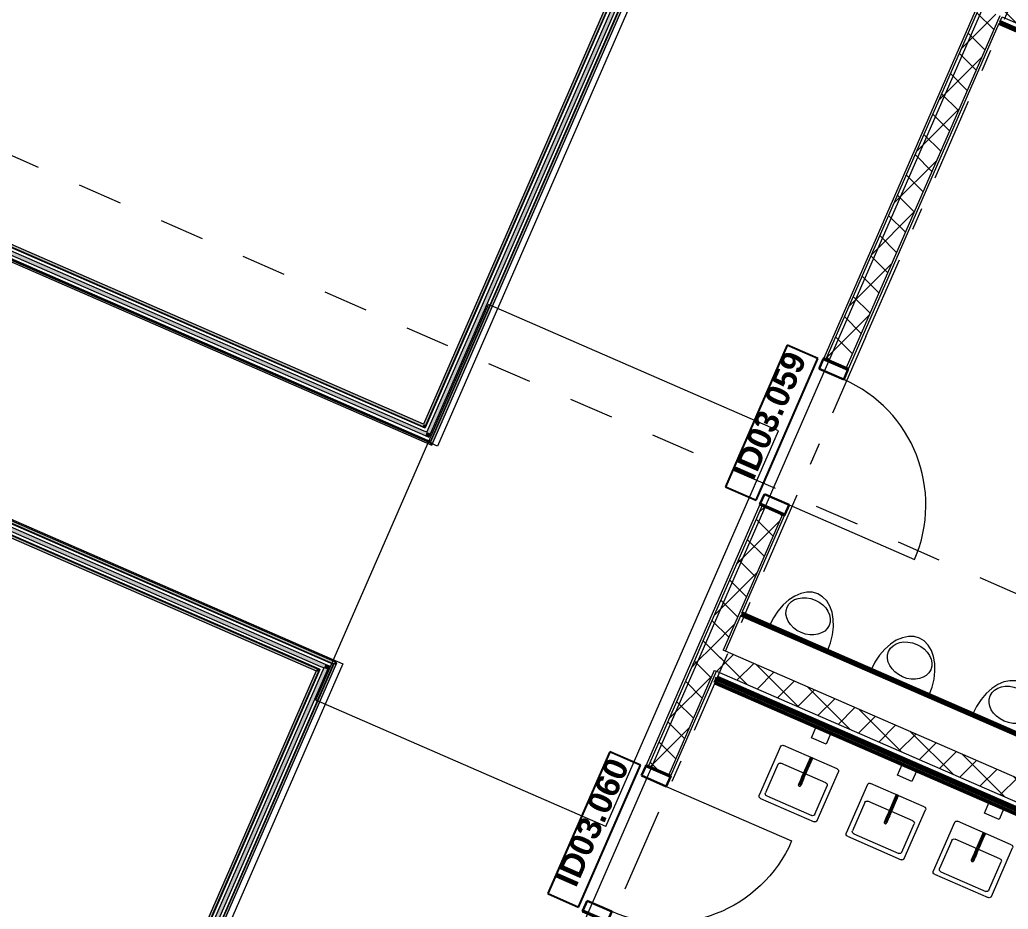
# Model space of a CAD drawing. Header units: millimetres. Extents: x -50172 to 162135, y -142603 to 4572.
# Drawn here: x -13833 to -7588, y -40166 to -34544 of the extents above; entities that cross this region are included whole.
import ezdxf
from ezdxf.enums import TextEntityAlignment as Align

# ---------------------------------------------------------------- set-up
doc = ezdxf.new("R2010")
doc.units = ezdxf.units.MM
doc.header["$MEASUREMENT"] = 0
for name, pattern in [('Dashed', [564.444447, 282.222223, -282.222223]), ('Dot & Dashed', [670.277762, 352.777767, -176.388884, 0, -141.111112]), ('Double Dashed', [1093.611073, 529.166651, -211.666656, 141.111112, -211.666656]), ('Hidden Line', [55, 45, -10])]:
    doc.linetypes.add(name, pattern=pattern)
for name, color, linetype in [('A-20-M_Roof_Accessory', 7, 'Continuous'), ('A-95-MC_Marker_Section_P2.Marker', 7, 'Continuous'), ('New_A-05-M_Gross_Int_Circulation', 7, 'Continuous'), ('New_A-15-MG_Structural_Grid_Phase_2', 7, 'Continuous'), ('New_A-25-M_Wall_Int', 7, 'Continuous'), ('New_A-35-M_FFE_Sanitary', 7, 'Continuous'), ('New_ArchiCAD Door Markers', 7, 'Continuous'), ('New_ArchiCAD Doors', 7, 'Continuous')]:
    doc.layers.add(name, color=color, linetype=linetype)
for name, color, linetype, lineweight in [('A-20-M_Roof_Accessory_Pen_No__93', 8, 'Continuous', 13), ('A-95-MC_Marker_Section_P2.Marker_Pen_No__1', 7, 'Continuous', 13), ('New_A-25-M_Wall_Int_Pen_No__1', 7, 'Continuous', 13), ('New_ArchiCAD Door Markers_Pen_No__1', 7, 'Continuous', 13), ('New_ArchiCAD Door Markers_Pen_No__5', 7, 'Continuous', 25), ('New_ArchiCAD Doors_Pen_No__1', 7, 'Continuous', 13), ('New_ArchiCAD Zone Stamps_Pen_No__6', 7, 'Continuous', 35)]:
    doc.layers.add(name, color=color, linetype=linetype, lineweight=lineweight)
for name, color, linetype, lineweight, true_color in [('New_A-05-M_Gross_Int_Circulation_Pen_No__74', 7, 'Continuous', 20, 0x606060), ('New_A-15-MG_Structural_Grid_Phase_2_Pen_No__222', 7, 'Continuous', 13, 0x65af33), ('New_A-25-M_Wall_Int_Pen_No__107', 7, 'Continuous', 15, 0xa6a6a6), ('New_A-35-M_FFE_Sanitary_Pen_No__211', 7, 'Continuous', 13, 0xebf6ff), ('New_A-35-M_FFE_Sanitary_Pen_No__27', 7, 'Continuous', 50, 0x2a2a2a), ('New_A-35-M_FFE_Sanitary_Pen_No__64', 7, 'Continuous', 20, 0x606060), ('New_A-35-M_FFE_Sanitary_Pen_No__75', 7, 'Continuous', 20, 0x606060), ('New_ArchiCAD Doors_Pen_No__43', 7, 'Continuous', 30, 0x444444), ('New_ArchiCAD Doors_Pen_No__63', 7, 'Continuous', 20, 0x606060)]:
    doc.layers.add(name, color=color, linetype=linetype, lineweight=lineweight, true_color=true_color)
doc.styles.add('GENERATED_STYLE_1', font='')
doc.styles.add('GENERATED_STYLE_2', font='')
doc.styles.add('GENERATED_STYLE_3', font='')
doc.styles.add('GENERATED_STYLE_4', font='')
doc.styles.get('GENERATED_STYLE_1').set_extended_font_data('Arial', bold=True)
doc.styles.get('GENERATED_STYLE_2').set_extended_font_data('Swis721 BT', bold=True)
doc.styles.get('GENERATED_STYLE_3').set_extended_font_data('Arial')
doc.styles.get('GENERATED_STYLE_4').set_extended_font_data('Swis721 BT')
pattern_1 = [(246.4404, (0, 0), (-158.76755, 69.2305), [0, -100]), (246.4404, (59.4, -80.45), (-158.76755, 69.2305), [0, -100])]
pattern_2 = [(45, (0, 0), (-91.92388, 91.92388), []), (135, (0, 0), (91.92388, 91.92388), [])]

# ---------------------------------------------------------------- blocks, each defined once
blk = doc.blocks.new('Corridor 02-Third_INB 3152_2_1', base_point=(-27291.1, -30973.4))
at = {"layer": 'New_A-05-M_Gross_Int_Circulation_Pen_No__74', "linetype": 'Continuous'}
for p, q in [((-7515.1, -28803.4), (-11193.4, -37238.8)), ((-31017.7, -30231.4), (-11792.5, -38614.6)), ((-11193.4, -37238.8), (-24435.4, -31464.6)), ((-9983.3, -39593.9), (-7235.4, -33292)), ((-11792.5, -38614.6), (-13498.8, -42527.5)), ((-12447.9, -45246), (-9983.3, -39593.9))]:
    blk.add_line(p, q, dxfattribs=at)
at = {"layer": 'New_ArchiCAD Zone Stamps_Pen_No__6'}
for tag, height, style, p in [('ROOM_NAME', 250, 'GENERATED_STYLE_1', (-28123.9, -29413.8)), ('zoneNameLine2', 250, 'GENERATED_STYLE_1', (-28312.4, -29846)), ('ROOM_NUMBER', 200, 'GENERATED_STYLE_3', (-28500.8, -30266.7)), ('measuredAreaCode', 200, 'GENERATED_STYLE_3', (-28657.8, -30626.8)), ('ROOM_HOLES_PRM', 200, 'GENERATED_STYLE_3', (-28350.4, -30760.8)), ('DUMMY_649', 200, 'GENERATED_STYLE_3', (-27721.3, -31035.2)), ('DUMMY_650', 133.3, 'GENERATED_STYLE_3', (-27442, -31141.7))]:
    blk.add_attdef(tag, text='', height=height, rotation=336.44041, dxfattribs=dict(at, style=style)).set_placement(p, align=Align.TOP_LEFT)
blk = doc.blocks.new('Door 19')
at = {"layer": 'New_ArchiCAD Doors_Pen_No__1', "linetype": 'Continuous'}
for p, q in [((-505, 0), (-505, -15)), ((505, 0), (505, -15)), ((-505, -15), (-505, -155)), ((505, -15), (505, -155)), ((-505, -155), (-505, -170)), ((505, -155), (505, -170))]:
    blk.add_line(p, q, dxfattribs=at)
at = {"layer": 'New_ArchiCAD Doors_Pen_No__43', "linetype": 'Continuous'}
for p, q in [((-498, 0), (-505, 0)), ((-505, 0), (-505, -170)), ((-432, 0), (-498, 0)), ((-498, 0), (-498, -170)), ((-432, -170), (-432, 0)), ((498, 0), (432, 0)), ((432, 0), (432, -170)), ((498, 0), (505, 0)), ((498, -170), (498, 0)), ((505, 0), (505, -170)), ((-498, -170), (-505, -170)), ((-498, -170), (-432, -170)), ((432, -170), (498, -170)), ((498, -170), (505, -170))]:
    blk.add_line(p, q, dxfattribs=at)
at = {"layer": 'New_ArchiCAD Doors_Pen_No__63', "linetype": 'Continuous'}
blk.add_line((432, 0), (432, 864), dxfattribs=at)
blk.add_arc((432, 0), 864, 90, 180, dxfattribs=at)
blk = doc.blocks.new('Door Stamp 17_14')
at = {"layer": 'New_ArchiCAD Door Markers_Pen_No__5', "linetype": 'Continuous'}
for p, q in [((488.6, 244.9), (-488.6, 244.9)), ((-488.6, 244.9), (-488.6, 33.1)), ((488.6, 33.1), (488.6, 244.9)), ((-488.6, 33.1), (488.6, 33.1)), ((-488.6, 33.1), (488.6, 33.1))]:
    blk.add_line(p, q, dxfattribs=at)
at = {"layer": 'New_ArchiCAD Door Markers_Pen_No__1', "style": 'GENERATED_STYLE_2'}
blk.add_attdef('AC_WIDO_ID', text='', height=150, dxfattribs=at).set_placement((-429.7, 77.7), align=Align.BOTTOM_LEFT)
blk = doc.blocks.new('Wall_8_1', base_point=(-12396.4, -45462.7))
at = {"layer": 'New_A-25-M_Wall_Int_Pen_No__107', "linetype": 'Continuous'}
h = blk.add_hatch(dxfattribs=at)
h.set_pattern_fill('Plaster_0001', color=256, style=0, pattern_type=2)
h.set_pattern_definition(pattern_1)
h.paths.add_polyline_path([(-8753.3, -36682.7), (-8739.6, -36688.7), (-7400.9, -33618.6), (-7414.6, -33612.6)])
h = blk.add_hatch(dxfattribs=at)
h.set_pattern_fill('Concrete_Block_0001', color=256, style=0, pattern_type=2)
h.set_pattern_definition(pattern_2)
h.paths.add_polyline_path([(-7768.7, -34462.2), (-8739.6, -36688.7), (-8611.3, -36744.6), (-7640.4, -34518.2)])
h = blk.add_hatch(dxfattribs=at)
h.set_pattern_fill('Plaster_0001', color=256, style=0, pattern_type=2)
h.set_pattern_definition(pattern_1)
h.paths.add_polyline_path([(-8611.3, -36744.6), (-8597.5, -36750.6), (-7626.7, -34524.2), (-7640.4, -34518.2)])
h = blk.add_hatch(dxfattribs=at)
h.set_pattern_fill('Plaster_0001', color=256, style=0, pattern_type=2)
h.set_pattern_definition(pattern_1)
h.paths.add_polyline_path([(-9874.7, -39254.3), (-9860.9, -39260.3), (-9143.3, -37614.5), (-9157, -37608.5)])
h = blk.add_hatch(dxfattribs=at)
h.set_pattern_fill('Concrete_Block_0001', color=256, style=0, pattern_type=2)
h.set_pattern_definition(pattern_2)
h.paths.add_polyline_path([(-9517.1, -38471.8), (-9388.8, -38527.7), (-9015, -37670.5), (-9143.3, -37614.5)])
h = blk.add_hatch(dxfattribs=at)
h.set_pattern_fill('Plaster_0001', color=256, style=0, pattern_type=2)
h.set_pattern_definition(pattern_1)
h.paths.add_polyline_path([(-9388.8, -38527.7), (-9375, -38533.7), (-9001.2, -37676.5), (-9015, -37670.5)])
h = blk.add_hatch(dxfattribs=at)
h.set_pattern_fill('Concrete_Block_0001', color=256, style=0, pattern_type=2)
h.set_pattern_definition(pattern_2)
h.paths.add_polyline_path([(-9444.7, -38656.1), (-9388.8, -38527.7), (-9517.1, -38471.8), (-9573.1, -38600.1)])
h = blk.add_hatch(dxfattribs=at)
h.set_pattern_fill('Concrete_Block_0001', color=256, style=0, pattern_type=2)
h.set_pattern_definition(pattern_2)
h.paths.add_polyline_path([(-9431, -38662.1), (-9375, -38533.7), (-9388.8, -38527.7), (-9444.7, -38656.1)])
h = blk.add_hatch(dxfattribs=at)
h.set_pattern_fill('Concrete_Block_0001', color=256, style=0, pattern_type=2)
h.set_pattern_definition(pattern_2)
h.paths.add_polyline_path([(-9573.1, -38600.1), (-9860.9, -39260.3), (-9732.6, -39316.2), (-9444.7, -38656.1)])
h = blk.add_hatch(dxfattribs=at)
h.set_pattern_fill('Plaster_0001', color=256, style=0, pattern_type=2)
h.set_pattern_definition(pattern_1)
h.paths.add_polyline_path([(-9444.7, -38656.1), (-9732.6, -39316.2), (-9718.8, -39322.2), (-9431, -38662.1)])
at = {"layer": 'New_A-25-M_Wall_Int_Pen_No__1', "linetype": 'Continuous'}
for p, q in [((-7768.7, -34462.2), (-8739.6, -36688.7)), ((-7640.4, -34518.2), (-8611.3, -36744.6)), ((-8739.6, -36688.7), (-8753.3, -36682.7)), ((-8611.3, -36744.6), (-8739.6, -36688.7)), ((-8597.5, -36750.6), (-8611.3, -36744.6)), ((-9143.3, -37614.5), (-9517.1, -38471.8)), ((-9143.3, -37614.5), (-9157, -37608.5)), ((-9015, -37670.5), (-9143.3, -37614.5)), ((-9015, -37670.5), (-9388.8, -38527.7)), ((-9001.2, -37676.5), (-9015, -37670.5)), ((-9517.1, -38471.8), (-9573.1, -38600.1)), ((-9375, -38533.7), (-9388.8, -38527.7)), ((-9573.1, -38600.1), (-9860.9, -39260.3)), ((-9444.7, -38656.1), (-9732.6, -39316.2)), ((-9444.7, -38656.1), (-9431, -38662.1)), ((-9860.9, -39260.3), (-9874.7, -39254.3)), ((-9732.6, -39316.2), (-9860.9, -39260.3)), ((-9718.8, -39322.2), (-9732.6, -39316.2))]:
    blk.add_line(p, q, dxfattribs=at)
at = {"layer": 'New_A-25-M_Wall_Int_Pen_No__1', "linetype": 'Continuous', "flags": 128}
for points in [[(-7414.6, -33612.6), (-8753.3, -36682.7)], [(-7640.7, -34556.3), (-7626.7, -34524.2)], [(-8597.5, -36750.6), (-7644.7, -34565.5)], [(-9157, -37608.5), (-9874.7, -39254.3)], [(-9271.1, -38295.4), (-9001.2, -37676.5)], [(-9375, -38533.7), (-9275.1, -38304.6)], [(-9718.8, -39322.2), (-9431, -38662.1)]]:
    blk.add_lwpolyline(points, dxfattribs=at)
at = {"layer": 'New_ArchiCAD Door Markers', "linetype": 'Continuous'}
ref = blk.add_blockref('Door Stamp 17_14', (-8955.2, -37145.6), dxfattribs=dict(at, rotation=66.44041158399142))
ref.add_attrib('AC_WIDO_ID', 'ID03.059', dxfattribs={"layer": 'New_ArchiCAD Door Markers_Pen_No__1', "color": 7, "height": 150, "rotation": 66.44041, "style": 'GENERATED_STYLE_2'}).set_placement((-9157.3, -37482.1), align=Align.BOTTOM_LEFT)
ref = blk.add_blockref('Door Stamp 17_14', (-10076.5, -39717.2), dxfattribs=dict(at, rotation=66.44041158399142))
ref.add_attrib('AC_WIDO_ID', 'ID03.060', dxfattribs={"layer": 'New_ArchiCAD Door Markers_Pen_No__1', "color": 7, "height": 150, "rotation": 66.44041, "style": 'GENERATED_STYLE_2'}).set_placement((-10278.6, -40053.3), align=Align.BOTTOM_LEFT)
at = {"layer": 'New_ArchiCAD Doors', "color": 251, "linetype": 'Continuous', "lineweight": 20, "true_color": 0x606060, "zscale": 1000, "rotation": 246.4404115839914}
blk.add_blockref('Door 19', (-8799.4, -37213.5), dxfattribs=at)
at = {"layer": 'New_ArchiCAD Doors', "color": 251, "linetype": 'Continuous', "lineweight": 20, "true_color": 0x606060, "xscale": -1, "zscale": 1000, "rotation": 246.4404115839914}
blk.add_blockref('Door 19', (-9920.7, -39785.1), dxfattribs=at)
blk = doc.blocks.new('Wall_9_1', base_point=(-9431, -38662.1))
at = {"layer": 'New_A-25-M_Wall_Int_Pen_No__107', "linetype": 'Continuous'}
h = blk.add_hatch(dxfattribs=at)
h.set_pattern_fill('Concrete_Block_0001', color=256, style=0, pattern_type=2)
h.set_pattern_definition(pattern_2)
h.paths.add_polyline_path([(-9431, -38662.1), (-6658, -39871.2), (-6602, -39742.9), (-9375, -38533.7)])
at = {"layer": 'New_A-25-M_Wall_Int_Pen_No__1', "linetype": 'Continuous', "flags": 128}
for points in [[(-6602, -39742.9), (-9375, -38533.7)], [(-9431, -38662.1), (-6658, -39871.2)]]:
    blk.add_lwpolyline(points, dxfattribs=at)
blk = doc.blocks.new('Wall_11_1', base_point=(-7570.7, -34395.9))
at = {"layer": 'New_A-25-M_Wall_Int_Pen_No__107', "linetype": 'Continuous'}
h = blk.add_hatch(dxfattribs=at)
h.set_pattern_fill('Concrete_Block_0001', color=256, style=0, pattern_type=2)
h.set_pattern_definition(pattern_2)
h.paths.add_polyline_path([(-7626.7, -34524.2), (-4853.7, -35733.4), (-4797.7, -35605), (-7570.7, -34395.9)])
at = {"layer": 'New_A-25-M_Wall_Int_Pen_No__1', "linetype": 'Continuous', "flags": 128}
for points in [[(-4797.7, -35605), (-7570.7, -34395.9)], [(-7626.7, -34524.2), (-4853.7, -35733.4)]]:
    blk.add_lwpolyline(points, dxfattribs=at)
blk = doc.blocks.new('*X320')
at = {"layer": 'New_A-25-M_Wall_Int_Pen_No__107', "linetype": 'Continuous'}
blk.add_hatch(color=256, dxfattribs=at).paths.add_polyline_path([(-15335.7, -35399.9), (-11271.4, -37172.1), (-11261.8, -37150.1), (-11262.3, -37148.8), (-15325.7, -35377)])
blk = doc.blocks.new('*X321')
at = {"layer": 'New_A-25-M_Wall_Int_Pen_No__107', "linetype": 'Continuous'}
blk.add_hatch(color=256, dxfattribs=at).paths.add_polyline_path([(-11271.4, -37172.1), (-11249.4, -37181.7), (-11261.8, -37150.1)])
blk = doc.blocks.new('Wall_25_1', base_point=(-24276, -31433.8))
at = {"layer": 'New_A-25-M_Wall_Int_Pen_No__107', "linetype": 'Continuous'}
for points in [[(-15316.9, -35356.8), (-11287.5, -37113.9), (-11281.5, -37100.1), (-15310.9, -35343.1)], [(-15350.9, -35434.7), (-11243.5, -37225.7), (-11237.5, -37212), (-15344.9, -35421)], [(-11281.5, -37100.1), (-11287.5, -37113.9), (-11273.7, -37119.8)], [(-11243.5, -37225.7), (-11229.8, -37231.7), (-11237.5, -37212)]]:
    blk.add_hatch(color=256, dxfattribs=at).paths.add_polyline_path(points)
at = {"layer": 'New_A-25-M_Wall_Int_Pen_No__107', "linetype": 'Continuous', "lineweight": 0, "true_color": 0x535353}
for points in [[(-15318.1, -35359.6), (-11274.9, -37122.6), (-11273.7, -37119.8), (-15316.9, -35356.8)], [(-15344.9, -35421), (-11240.3, -37210.8), (-11239.1, -37208), (-15343.7, -35418.2)], [(-11274.9, -37122.6), (-11272.2, -37123.8), (-11273.7, -37119.8)], [(-11240.3, -37210.8), (-11237.5, -37212), (-11239.1, -37208)]]:
    blk.add_hatch(color=251, dxfattribs=at).paths.add_polyline_path(points)
at = {"layer": 'New_A-25-M_Wall_Int_Pen_No__1', "linetype": 'Continuous'}
for p, q in [((-15335.7, -35399.9), (-11271.4, -37172.1)), ((-15325.7, -35377), (-11279.8, -37141.2)), ((-15318.1, -35359.6), (-11274.9, -37122.6)), ((-15316.9, -35356.8), (-11287.5, -37113.9)), ((-15344.9, -35421), (-11240.3, -37210.8)), ((-15343.7, -35418.2), (-11256.5, -37200.4)), ((-11287.5, -37113.9), (-11273.7, -37119.8)), ((-11279.8, -37141.2), (-11262.3, -37148.8)), ((-11274.9, -37122.6), (-11272.2, -37123.8)), ((-11271.4, -37172.1), (-11249.4, -37181.7)), ((-11256.5, -37200.4), (-11239.1, -37208)), ((-11240.3, -37210.8), (-11237.5, -37212))]:
    blk.add_line(p, q, dxfattribs=at)
at = {"layer": 'New_A-25-M_Wall_Int_Pen_No__1', "linetype": 'Continuous', "flags": 128}
for points in [[(-11281.5, -37100.1), (-15310.9, -35343.1)], [(-15350.9, -35434.7), (-11229.8, -37231.7)]]:
    blk.add_lwpolyline(points, dxfattribs=at)
at = {"layer": 'New_A-25-M_Wall_Int', "color": 250, "lineweight": 50, "true_color": 0x2a2a2a}
for name in ['*X320', '*X321']:
    blk.add_blockref(name, (0, 0), dxfattribs=at)
blk = doc.blocks.new('*X339')
at = {"layer": 'New_A-25-M_Wall_Int_Pen_No__107', "linetype": 'Continuous'}
blk.add_hatch(color=256, dxfattribs=at).paths.add_polyline_path([(-11911.9, -38640.9), (-11911.5, -38640), (-11912.8, -38640.5)])
blk = doc.blocks.new('*X340')
at = {"layer": 'New_A-25-M_Wall_Int_Pen_No__107', "linetype": 'Continuous'}
blk.add_hatch(color=256, dxfattribs=at).paths.add_polyline_path([(-11889, -38650.9), (-11879, -38628), (-11879.9, -38627.6), (-11911.5, -38640), (-11911.9, -38640.9)])
blk = doc.blocks.new('*X341')
at = {"layer": 'New_A-25-M_Wall_Int_Pen_No__107', "linetype": 'Continuous'}
blk.add_hatch(color=256, dxfattribs=at).paths.add_polyline_path([(-13507.9, -42363.7), (-11889, -38650.9), (-11911.9, -38640.9), (-13530.8, -42353.7)])
blk = doc.blocks.new('Wall_28_1', base_point=(-11961.5, -38659.6))
at = {"layer": 'New_A-25-M_Wall_Int_Pen_No__107', "linetype": 'Continuous'}
for points in [[(-13551.9, -42344.5), (-11947.7, -38665.6), (-11961.5, -38659.6), (-13559.7, -42324.7), (-13557.6, -42342)], [(-13474, -42378.4), (-11835.9, -38621.7), (-11849.6, -38615.7), (-13487.7, -42372.4)], [(-11961.5, -38659.6), (-11947.7, -38665.6), (-11941.7, -38651.9)], [(-11849.6, -38615.7), (-11835.9, -38621.7), (-11829.9, -38607.9)]]:
    blk.add_hatch(color=256, dxfattribs=at).paths.add_polyline_path(points)
at = {"layer": 'New_A-25-M_Wall_Int_Pen_No__107', "linetype": 'Continuous', "lineweight": 0, "true_color": 0x535353}
for points in [[(-13549.2, -42345.7), (-11939, -38653.1), (-11941.7, -38651.9), (-13551.9, -42344.5)], [(-13487.7, -42372.4), (-11850.8, -38618.4), (-11853.6, -38617.2), (-13490.5, -42371.2)], [(-11941.7, -38651.9), (-11939, -38653.1), (-11937.8, -38650.3)], [(-11853.6, -38617.2), (-11850.8, -38618.4), (-11849.6, -38615.7)]]:
    blk.add_hatch(color=251, dxfattribs=at).paths.add_polyline_path(points)
at = {"layer": 'New_A-25-M_Wall_Int_Pen_No__107', "linetype": 'Continuous'}
h = blk.add_hatch(dxfattribs=at)
h.set_pattern_fill('Concrete_Block_0001', color=256, style=0, pattern_type=2)
h.set_pattern_definition(pattern_2)
h.paths.add_polyline_path([(-13557.6, -42342), (-13556.1, -42354.1), (-13551.9, -42344.5)])
h = blk.add_hatch(dxfattribs=at)
h.set_pattern_fill('Concrete_Block_0001', color=256, style=0, pattern_type=2)
h.set_pattern_definition(pattern_2)
h.paths.add_polyline_path([(-13551.9, -42344.5), (-13556.1, -42354.1), (-13555.4, -42360), (-13549.2, -42345.7)])
h = blk.add_hatch(dxfattribs=at)
h.set_pattern_fill('Concrete_Block_0001', color=256, style=0, pattern_type=2)
h.set_pattern_definition(pattern_2)
h.paths.add_polyline_path([(-13549.2, -42345.7), (-13555.4, -42360), (-13550.6, -42399.1), (-13530.8, -42353.7)])
h = blk.add_hatch(dxfattribs=at)
h.set_pattern_fill('Concrete_Block_0001', color=256, style=0, pattern_type=2)
h.set_pattern_definition(pattern_2)
h.paths.add_polyline_path([(-13530.8, -42353.7), (-13550.6, -42399.1), (-13544.7, -42448.1), (-13507.9, -42363.7)])
h = blk.add_hatch(dxfattribs=at)
h.set_pattern_fill('Concrete_Block_0001', color=256, style=0, pattern_type=2)
h.set_pattern_definition(pattern_2)
h.paths.add_polyline_path([(-13507.9, -42363.7), (-13544.7, -42448.1), (-13540.2, -42485.3), (-13490.5, -42371.2)])
h = blk.add_hatch(dxfattribs=at)
h.set_pattern_fill('Concrete_Block_0001', color=256, style=0, pattern_type=2)
h.set_pattern_definition(pattern_2)
h.paths.add_polyline_path([(-13490.5, -42371.2), (-13540.2, -42485.3), (-13539.5, -42491.2), (-13487.7, -42372.4)])
h = blk.add_hatch(dxfattribs=at)
h.set_pattern_fill('Concrete_Block_0001', color=256, style=0, pattern_type=2)
h.set_pattern_definition(pattern_2)
h.paths.add_polyline_path([(-13529.9, -42506.8), (-13474, -42378.4), (-13487.7, -42372.4), (-13539.5, -42491.2), (-13538, -42503.2)])
h = blk.add_hatch(dxfattribs=at)
h.set_pattern_fill('Plaster_0001', color=256, style=0, pattern_type=2)
h.set_pattern_definition([(156.4404, (0, 0), (69.2305, 158.76755), [0, -100]), (156.4404, (-80.45, -59.4), (69.2305, 158.76755), [0, -100])])
h.paths.add_polyline_path([(-13529.9, -42506.8), (-13538, -42503.2), (-13535.9, -42520.5)])
at = {"layer": 'New_A-25-M_Wall_Int_Pen_No__1', "linetype": 'Continuous'}
for p, q in [((-11941.7, -38651.9), (-13551.9, -42344.5)), ((-11937.8, -38650.3), (-13549.2, -42345.7)), ((-11911.9, -38640.9), (-13530.8, -42353.7)), ((-11879, -38628), (-13507.9, -42363.7)), ((-11853.6, -38617.2), (-13490.5, -42371.2)), ((-11849.6, -38615.7), (-13487.7, -42372.4)), ((-11911.9, -38640.9), (-11912.8, -38640.5)), ((-11879, -38628), (-11879.9, -38627.6)), ((-13551.9, -42344.5), (-13557.6, -42342)), ((-13549.2, -42345.7), (-13551.9, -42344.5)), ((-13530.8, -42353.7), (-13549.2, -42345.7)), ((-13507.9, -42363.7), (-13530.8, -42353.7)), ((-13490.5, -42371.2), (-13507.9, -42363.7)), ((-13487.7, -42372.4), (-13490.5, -42371.2)), ((-13474, -42378.4), (-13487.7, -42372.4)), ((-13529.9, -42506.8), (-13538, -42503.2))]:
    blk.add_line(p, q, dxfattribs=at)
at = {"layer": 'New_A-25-M_Wall_Int_Pen_No__1', "linetype": 'Continuous', "flags": 128}
for points in [[(-11961.5, -38659.6), (-13559.7, -42324.7)], [(-13474, -42378.4), (-11829.9, -38607.9)], [(-13529.9, -42506.8), (-13474, -42378.4)], [(-13535.9, -42520.5), (-13529.9, -42506.8)]]:
    blk.add_lwpolyline(points, dxfattribs=at)
at = {"layer": 'New_A-25-M_Wall_Int', "color": 250, "lineweight": 50, "true_color": 0x2a2a2a}
for name in ['*X341', '*X339', '*X340']:
    blk.add_blockref(name, (0, 0), dxfattribs=at)
blk = doc.blocks.new('*X343')
at = {"layer": 'New_A-25-M_Wall_Int_Pen_No__107', "linetype": 'Continuous'}
blk.add_hatch(color=256, dxfattribs=at).paths.add_polyline_path([(-11911.5, -38640), (-11879.9, -38627.6), (-11901.9, -38618)])
blk = doc.blocks.new('*X351')
at = {"layer": 'New_A-25-M_Wall_Int_Pen_No__107', "linetype": 'Continuous'}
blk.add_hatch(color=256, dxfattribs=at).paths.add_polyline_path([(-16086.9, -36819.9), (-11912.8, -38640.5), (-11911.5, -38640), (-11901.9, -38618), (-16076.9, -36797)])
blk = doc.blocks.new('Wall_29_1', base_point=(-11961.5, -38659.6))
at = {"layer": 'New_A-25-M_Wall_Int_Pen_No__107', "linetype": 'Continuous', "lineweight": 0, "true_color": 0x535353}
for points in [[(-16068.9, -36778.7), (-11853.6, -38617.2), (-11852.4, -38614.5), (-16067.7, -36775.9)], [(-16094.5, -36837.4), (-16095.7, -36840.1), (-11941.7, -38651.9), (-11940.5, -38649.1)], [(-11940.5, -38649.1), (-11941.7, -38651.9), (-11937.8, -38650.3)], [(-11853.6, -38617.2), (-11849.6, -38615.7), (-11852.4, -38614.5)]]:
    blk.add_hatch(color=251, dxfattribs=at).paths.add_polyline_path(points)
at = {"layer": 'New_A-25-M_Wall_Int_Pen_No__107', "linetype": 'Continuous'}
for points in [[(-16061.7, -36762.2), (-16067.7, -36775.9), (-11849.6, -38615.7), (-11843.6, -38601.9)], [(-16095.7, -36840.1), (-16101.7, -36853.9), (-11961.5, -38659.6), (-11955.5, -38645.9)], [(-11955.5, -38645.9), (-11961.5, -38659.6), (-11941.7, -38651.9)], [(-11849.6, -38615.7), (-11829.9, -38607.9), (-11843.6, -38601.9)]]:
    blk.add_hatch(color=256, dxfattribs=at).paths.add_polyline_path(points)
at = {"layer": 'New_A-25-M_Wall_Int_Pen_No__1', "linetype": 'Continuous'}
for p, q in [((-11871, -38609.6), (-16068.9, -36778.7)), ((-11852.4, -38614.5), (-16067.7, -36775.9)), ((-11955.5, -38645.9), (-16095.7, -36840.1)), ((-11940.5, -38649.1), (-16094.5, -36837.4)), ((-11930.2, -38632.9), (-16086.9, -36819.9)), ((-11901.9, -38618), (-16076.9, -36797)), ((-11941.7, -38651.9), (-11955.5, -38645.9)), ((-11937.8, -38650.3), (-11940.5, -38649.1)), ((-11912.8, -38640.5), (-11930.2, -38632.9)), ((-11879.9, -38627.6), (-11901.9, -38618)), ((-11853.6, -38617.2), (-11871, -38609.6)), ((-11849.6, -38615.7), (-11852.4, -38614.5))]:
    blk.add_line(p, q, dxfattribs=at)
at = {"layer": 'New_A-25-M_Wall_Int_Pen_No__1', "linetype": 'Continuous', "flags": 128}
for points in [[(-11843.6, -38601.9), (-16061.7, -36762.2)], [(-16101.7, -36853.9), (-11961.5, -38659.6)], [(-11829.9, -38607.9), (-11843.6, -38601.9)]]:
    blk.add_lwpolyline(points, dxfattribs=at)
at = {"layer": 'New_A-25-M_Wall_Int', "color": 250, "lineweight": 50, "true_color": 0x2a2a2a}
for name in ['*X351', '*X343']:
    blk.add_blockref(name, (0, 0), dxfattribs=at)
blk = doc.blocks.new('Wall_103_1', base_point=(-9430.5, -38711.4))
at = {"layer": 'New_A-35-M_FFE_Sanitary_Pen_No__211', "linetype": 'Continuous'}
h = blk.add_hatch(dxfattribs=at)
h.set_pattern_fill('Plaster_0001', color=256, style=0, pattern_type=2)
h.set_pattern_definition([(336.4404, (0, 0), (69.2305, 158.76755), [0, -100]), (336.4404, (80.45, 59.4), (69.2305, 158.76755), [0, -100])])
h.paths.add_polyline_path([(-9430.5, -38711.4), (-6740.1, -39884.5), (-6736.1, -39875.3), (-9426.5, -38702.2)])
at = {"layer": 'New_A-35-M_FFE_Sanitary_Pen_No__27', "linetype": 'Continuous', "flags": 128}
for points in [[(-9426.5, -38702.2), (-9430.5, -38711.4)], [(-9430.5, -38711.4), (-6740.1, -39884.5)], [(-6736.1, -39875.3), (-9426.5, -38702.2)], [(-6740.1, -39884.5), (-6736.1, -39875.3)]]:
    blk.add_lwpolyline(points, dxfattribs=at)
blk = doc.blocks.new('Wall_104_1', base_point=(-9439.2, -38734.9))
at = {"layer": 'New_A-35-M_FFE_Sanitary', "linetype": 'Continuous', "lineweight": 15}
blk.add_hatch(color=8, dxfattribs=at).paths.add_polyline_path([(-9439.2, -38734.9), (-6751, -39907), (-6741, -39884.1), (-9429.2, -38711.9)])
at = {"layer": 'New_A-35-M_FFE_Sanitary_Pen_No__27', "linetype": 'Continuous', "flags": 128}
for points in [[(-9429.2, -38711.9), (-9439.2, -38734.9)], [(-6741, -39884.1), (-9429.2, -38711.9)], [(-9439.2, -38734.9), (-6751, -39907)], [(-6751, -39907), (-6741, -39884.1)]]:
    blk.add_lwpolyline(points, dxfattribs=at)
blk = doc.blocks.new('Wall_111_1', base_point=(-7640.7, -34556.3))
at = {"layer": 'New_A-35-M_FFE_Sanitary_Pen_No__211', "linetype": 'Continuous'}
h = blk.add_hatch(dxfattribs=at)
h.set_pattern_fill('Plaster_0001', color=256, style=0, pattern_type=2)
h.set_pattern_definition([(156.4404, (0, 0), (69.2305, 158.76755), [0, -100]), (156.4404, (-80.45, -59.4), (69.2305, 158.76755), [0, -100])])
h.paths.add_polyline_path([(-7644.7, -34565.5), (-5165, -35646.7), (-5161, -35637.6), (-7640.7, -34556.3)])
at = {"layer": 'New_A-35-M_FFE_Sanitary_Pen_No__27', "linetype": 'Continuous', "flags": 128}
for points in [[(-7644.7, -34565.5), (-5174.1, -35642.7)], [(-5161, -35637.6), (-7640.7, -34556.3)], [(-5165, -35646.7), (-5161, -35637.6)]]:
    blk.add_lwpolyline(points, dxfattribs=at)
blk = doc.blocks.new('Wall_112_1', base_point=(-9275.1, -38304.6))
at = {"layer": 'New_A-35-M_FFE_Sanitary_Pen_No__211', "linetype": 'Continuous'}
h = blk.add_hatch(dxfattribs=at)
h.set_pattern_fill('Plaster_0001', color=256, style=0, pattern_type=2)
h.set_pattern_definition([(156.4404, (0, 0), (69.2305, 158.76755), [0, -100]), (156.4404, (-80.45, -59.4), (69.2305, 158.76755), [0, -100])])
h.paths.add_polyline_path([(-9275.1, -38304.6), (-6566.3, -39485.8), (-6562.3, -39476.6), (-9271.1, -38295.4)])
at = {"layer": 'New_A-35-M_FFE_Sanitary_Pen_No__27', "linetype": 'Continuous', "flags": 128}
for points in [[(-9275.1, -38304.6), (-6566.3, -39485.8)], [(-6562.3, -39476.6), (-9271.1, -38295.4)], [(-6566.3, -39485.8), (-6562.3, -39476.6)]]:
    blk.add_lwpolyline(points, dxfattribs=at)
blk = doc.blocks.new('*X568')
at = {"layer": 'New_A-25-M_Wall_Int_Pen_No__107', "linetype": 'Continuous'}
blk.add_hatch(color=256, dxfattribs=at).paths.add_polyline_path([(-11262.3, -37148.8), (-11261.8, -37150.1), (-11261.4, -37149.2)])
blk = doc.blocks.new('*X569')
at = {"layer": 'New_A-25-M_Wall_Int_Pen_No__107', "linetype": 'Continuous'}
blk.add_hatch(color=256, dxfattribs=at).paths.add_polyline_path([(-9173, -32359.7), (-11261.4, -37149.2), (-11238.5, -37159.2), (-9150.1, -32369.7)])
blk = doc.blocks.new('*X572')
at = {"layer": 'New_A-25-M_Wall_Int_Pen_No__107', "linetype": 'Continuous'}
blk.add_hatch(color=256, dxfattribs=at).paths.add_polyline_path([(-11248.5, -37182.1), (-11238.5, -37159.2), (-11261.4, -37149.2), (-11261.8, -37150.1), (-11249.4, -37181.7)])
blk = doc.blocks.new('Wall_147_1', base_point=(-6720.2, -26639.6))
at = {"layer": 'New_A-25-M_Wall_Int_Pen_No__107', "linetype": 'Continuous', "lineweight": 0, "true_color": 0x535353}
for points in [[(-11239.1, -37208), (-11236.3, -37209.2), (-9129.9, -32378.5), (-9132.6, -32377.3)], [(-11271, -37121), (-9239.4, -32462.1), (-9242.2, -32460.9), (-11273.7, -37119.8)], [(-11271, -37121), (-11273.7, -37119.8), (-11272.2, -37123.8)], [(-11236.3, -37209.2), (-11239.1, -37208), (-11237.5, -37212)]]:
    blk.add_hatch(color=251, dxfattribs=at).paths.add_polyline_path(points)
at = {"layer": 'New_A-25-M_Wall_Int_Pen_No__107', "linetype": 'Continuous'}
for points in [[(-11237.5, -37212), (-11223.8, -37218), (-9116.1, -32384.5), (-9129.9, -32378.5)], [(-11267.7, -37106.1), (-9439.9, -32914.4), (-9453.7, -32908.4), (-11281.5, -37100.1)], [(-11267.7, -37106.1), (-11281.5, -37100.1), (-11273.7, -37119.8)], [(-11223.8, -37218), (-11237.5, -37212), (-11229.8, -37231.7)]]:
    blk.add_hatch(color=256, dxfattribs=at).paths.add_polyline_path(points)
at = {"layer": 'New_A-25-M_Wall_Int_Pen_No__1', "linetype": 'Continuous'}
for p, q in [((-9191.3, -32351.7), (-11272.2, -37123.8)), ((-9173, -32359.7), (-11261.4, -37149.2)), ((-9150.1, -32369.7), (-11248.5, -37182.1)), ((-9132.6, -32377.3), (-11239.1, -37208)), ((-9129.9, -32378.5), (-11237.5, -37212)), ((-9242.2, -32460.9), (-11273.7, -37119.8)), ((-11261.4, -37149.2), (-11262.3, -37148.8)), ((-11248.5, -37182.1), (-11249.4, -37181.7))]:
    blk.add_line(p, q, dxfattribs=at)
at = {"layer": 'New_A-25-M_Wall_Int_Pen_No__1', "linetype": 'Continuous', "flags": 128}
for points in [[(-11223.8, -37218), (-9116.1, -32384.5)], [(-9453.7, -32908.4), (-11281.5, -37100.1)], [(-11229.8, -37231.7), (-11223.8, -37218)]]:
    blk.add_lwpolyline(points, dxfattribs=at)
at = {"layer": 'New_A-25-M_Wall_Int', "color": 250, "lineweight": 50, "true_color": 0x2a2a2a}
for name in ['*X569', '*X568', '*X572']:
    blk.add_blockref(name, (0, 0), dxfattribs=at)
blk = doc.blocks.new('Morph_7_1')
at = {"layer": 'A-20-M_Roof_Accessory_Pen_No__93', "linetype": 'Continuous', "flags": 128}
for points in [[(-11962.8, -38843.8), (-10872.4, -36343.2)], [(-9039.1, -37142.6), (-10872.4, -36343.2)], [(-10129.5, -39643.2), (-9039.1, -37142.6)], [(-10129.5, -39643.2), (-11962.8, -38843.8)]]:
    blk.add_lwpolyline(points, dxfattribs=at)
blk = doc.blocks.new('Tube 19')
at = {"layer": 'New_A-35-M_FFE_Sanitary_Pen_No__64', "linetype": 'Continuous'}
for p, q in [((0, 8), (0, -8)), ((138.9, 8), (0, 8)), ((138.9, -8), (138.9, 8)), ((0, -8), (138.9, -8))]:
    blk.add_line(p, q, dxfattribs=at)
at = {"layer": 'New_A-35-M_FFE_Sanitary_Pen_No__64', "linetype": 'Hidden Line'}
for p, q in [((0, 6), (138.9, 6)), ((0, -6), (138.9, -6))]:
    blk.add_line(p, q, dxfattribs=at)
at = {"layer": 'New_A-35-M_FFE_Sanitary_Pen_No__64', "linetype": 'Dot & Dashed'}
blk.add_line((0, 0), (138.9, 0), dxfattribs=at)
blk = doc.blocks.new('Elbow Tube 19')
at = {"layer": 'New_A-35-M_FFE_Sanitary_Pen_No__64', "linetype": 'Continuous'}
for p, q in [((-8, 0), (-7.7, 2.1)), ((-7.7, -2.1), (-8, 0)), ((-7.7, 2.1), (-6.9, 4)), ((-6.9, 4), (-5.7, 5.7)), ((-5.7, 5.7), (-4, 6.9)), ((-4, 6.9), (-2.1, 7.7)), ((-2.1, 7.7), (0, 8)), ((1.7, 8), (0, 8)), ((6.7, 8), (1.7, 8)), ((14.6, 8), (6.7, 8)), ((25, 8), (14.6, 8)), ((37.1, 8), (25, 8)), ((50, 8), (37.1, 8)), ((50, 7.7), (50, 8)), ((50, 6.9), (50, 7.7)), ((50, 5.7), (50, 6.9)), ((50, 4), (50, 5.7)), ((50, 2.1), (50, 4)), ((50, 0), (50, 2.1)), ((50, -2.1), (50, 0)), ((-6.9, -4), (-7.7, -2.1)), ((-5.7, -5.7), (-6.9, -4)), ((-4, -6.9), (-5.7, -5.7)), ((-2.1, -7.7), (-4, -6.9)), ((0, -8), (-2.1, -7.7)), ((1.7, -8), (0, -8)), ((6.7, -8), (1.7, -8)), ((14.6, -8), (6.7, -8)), ((25, -8), (14.6, -8)), ((37.1, -8), (25, -8)), ((50, -8), (37.1, -8)), ((50, -4), (50, -2.1)), ((50, -5.7), (50, -4)), ((50, -6.9), (50, -5.7)), ((50, -7.7), (50, -6.9)), ((50, -8), (50, -7.7))]:
    blk.add_line(p, q, dxfattribs=at)
at = {"layer": 'New_A-35-M_FFE_Sanitary_Pen_No__64', "linetype": 'Hidden Line'}
for p, q in [((0, 6), (50, 6)), ((0, -6), (50, -6))]:
    blk.add_line(p, q, dxfattribs=at)
at = {"layer": 'New_A-35-M_FFE_Sanitary_Pen_No__64', "linetype": 'Dot & Dashed'}
blk.add_line((0, 0), (50, 0), dxfattribs=at)
blk = doc.blocks.new('Cube 19')
at = {"layer": 'New_A-35-M_FFE_Sanitary_Pen_No__64', "linetype": 'Continuous'}
for p, q in [((75, 100), (0, 100)), ((0, 100), (0, 0)), ((75, 0), (75, 100)), ((0, 0), (75, 0))]:
    blk.add_line(p, q, dxfattribs=at)
blk = doc.blocks.new('Urinal 19')
at = {"layer": 'New_A-35-M_FFE_Sanitary_Pen_No__64', "linetype": 'Continuous'}
for p, q in [((-200, 0), (-197, -53)), ((0, 0), (-200, 0)), ((200, 0), (0, 0)), ((197, -53), (200, 0)), ((-197, -53), (-187.9, -104.3)), ((187.9, -104.3), (197, -53)), ((-187.9, -104.3), (-173.2, -152.5)), ((173.2, -152.5), (187.9, -104.3)), ((-173.2, -152.5), (-153.2, -196.1)), ((153.2, -196.1), (173.2, -152.5)), ((-153.2, -196.1), (-128.6, -233.6)), ((-128.6, -233.6), (-100, -264.1)), ((100, -264.1), (128.6, -233.6)), ((128.6, -233.6), (153.2, -196.1)), ((-100, -264.1), (-68.4, -286.6)), ((-68.4, -286.6), (-34.7, -300.4)), ((-34.7, -300.4), (0, -305)), ((0, -305), (34.7, -300.4)), ((34.7, -300.4), (68.4, -286.6)), ((68.4, -286.6), (100, -264.1))]:
    blk.add_line(p, q, dxfattribs=at)
blk.add_ellipse((0, -150), major_axis=(-145, 0), ratio=0.772414, dxfattribs=at)
blk = doc.blocks.new('Basin 19')
at = {"layer": 'New_A-35-M_FFE_Sanitary_Pen_No__75', "linetype": 'Continuous'}
for p, q in [((-185, 0), (185, 0)), ((-200, -350), (-200, -15)), ((200, -15), (200, -350)), ((-155, -110), (155, -110)), ((-170, -320), (-170, -125)), ((170, -125), (170, -320)), ((185, -365), (-185, -365)), ((155, -335), (-155, -335))]:
    blk.add_line(p, q, dxfattribs=at)
for centre, start, end in [((-185, -15), 90, 180), ((185, -15), 0, 90), ((-155, -125), 90, 180), ((155, -125), 0, 90), ((-185, -350), 180, 270), ((-155, -320), 180, 270), ((155, -320), 270, 0), ((185, -350), 270, 0)]:
    blk.add_arc(centre, 15, start, end, dxfattribs=at)
blk = doc.blocks.new('Standard grid marker_41')
at = {"layer": 'New_A-15-MG_Structural_Grid_Phase_2_Pen_No__222', "linetype": 'Double Dashed'}
for q in [(0, 0), (18800.1, 0)]:
    blk.add_line((8462.3, 0), q, dxfattribs=at)
blk.add_point((8462.3, 0), dxfattribs=at)
blk.add_point((8462.3, 0), dxfattribs=at)
at = {"layer": 'New_A-15-MG_Structural_Grid_Phase_2_Pen_No__222', "style": 'GENERATED_STYLE_4'}
for tag, p in [('AC_MarkerText_1_0', (-500, 36.8)), ('AC_MarkerText_1_1', (27762.4, 36.8))]:
    blk.add_attdef(tag, text='', height=350, rotation=270, dxfattribs=at).set_placement(p, align=Align.MIDDLE_CENTER)
blk = doc.blocks.new('Cutting Plane_4_1', base_point=(18850.6, -50545.4))
at = {"layer": 'A-95-MC_Marker_Section_P2.Marker_Pen_No__1', "linetype": 'Dashed'}
blk.add_line((-6471, -38635.4), (-31881.6, -27555.2), dxfattribs=at)

msp = doc.modelspace()

# ---------------------------------------------------------------- block references
at = {"layer": 'A-20-M_Roof_Accessory', "linetype": 'Continuous', "lineweight": 0}
msp.add_blockref('Morph_7_1', (0, 0), dxfattribs=at)
at = {"layer": 'A-95-MC_Marker_Section_P2.Marker'}
msp.add_blockref('Cutting Plane_4_1', (18850.6, -50545.4), dxfattribs=at)
at = {"layer": 'New_A-05-M_Gross_Int_Circulation', "linetype": 'Continuous'}
msp.add_blockref('Corridor 02-Third_INB 3152_2_1', (-27291.1, -30973.4), dxfattribs=at)
at = {"layer": 'New_A-15-MG_Structural_Grid_Phase_2', "color": 8, "linetype": 'Continuous', "lineweight": 15, "zscale": 1000, "rotation": 66.44041158399293}
msp.add_blockref('Standard grid marker_41', (-11868.8, -44302.7), dxfattribs=at)
at = {"layer": 'New_A-25-M_Wall_Int', "color": 250, "lineweight": 50, "true_color": 0x2a2a2a}
for name, p in [('Wall_147_1', (-6720.2, -26639.6)), ('Wall_29_1', (-11961.5, -38659.6)), ('Wall_25_1', (-24276, -31433.8)), ('Wall_8_1', (-12396.4, -45462.7)), ('Wall_11_1', (-7570.7, -34395.9)), ('Wall_9_1', (-9431, -38662.1)), ('Wall_28_1', (-11961.5, -38659.6))]:
    msp.add_blockref(name, p, dxfattribs=at)
at = {"layer": 'New_A-35-M_FFE_Sanitary', "color": 250, "lineweight": 50, "true_color": 0x2a2a2a}
for name, p in [('Wall_111_1', (-7640.7, -34556.3)), ('Wall_112_1', (-9275.1, -38304.6)), ('Wall_104_1', (-9439.2, -38734.9)), ('Wall_103_1', (-9430.5, -38711.4))]:
    msp.add_blockref(name, p, dxfattribs=at)
at = {"layer": 'New_A-35-M_FFE_Sanitary', "color": 251, "linetype": 'Continuous', "lineweight": 20, "true_color": 0x606060, "zscale": 1000}
for name, p, rotation in [('Urinal 19', (-8912.1, -38451.9), 156.4404115839909), ('Urinal 19', (-8270.5, -38731.7), 156.4404115839909), ('Urinal 19', (-7628.8, -39011.5), 156.4404115839909), ('Tube 19', (-8830.6, -39207.5), 246.440411583989), ('Tube 19', (-8287.8, -39444.2), 246.440411583989), ('Tube 19', (-7737.8, -39684), 246.440411583989)]:
    msp.add_blockref(name, p, dxfattribs=dict(at, rotation=rotation))
at = {"layer": 'New_A-35-M_FFE_Sanitary', "color": 251, "linetype": 'Continuous', "lineweight": 20, "true_color": 0x606060, "xscale": -1, "zscale": 1000}
for name, p, rotation in [('Cube 19', (-8708.8, -39053.4), 66.44041158399438), ('Cube 19', (-8166, -39290), 66.44041158399438), ('Elbow Tube 19', (-8906, -39380.6), 246.4404115840468), ('Cube 19', (-7616, -39529.8), 66.44041158399438), ('Elbow Tube 19', (-8363.3, -39617.3), 246.4404115840468), ('Elbow Tube 19', (-7813.3, -39857.1), 246.4404115840468)]:
    msp.add_blockref(name, p, dxfattribs=dict(at, rotation=rotation))
at = {"layer": 'New_A-35-M_FFE_Sanitary', "linetype": 'Continuous', "xscale": -1, "zscale": 1000, "rotation": 336.4404115839915}
for p in [(-8837.8, -39204.4), (-8287.8, -39444.2), (-7737.8, -39684)]:
    msp.add_blockref('Basin 19', p, dxfattribs=at)

doc.saveas('drawing.dxf')
